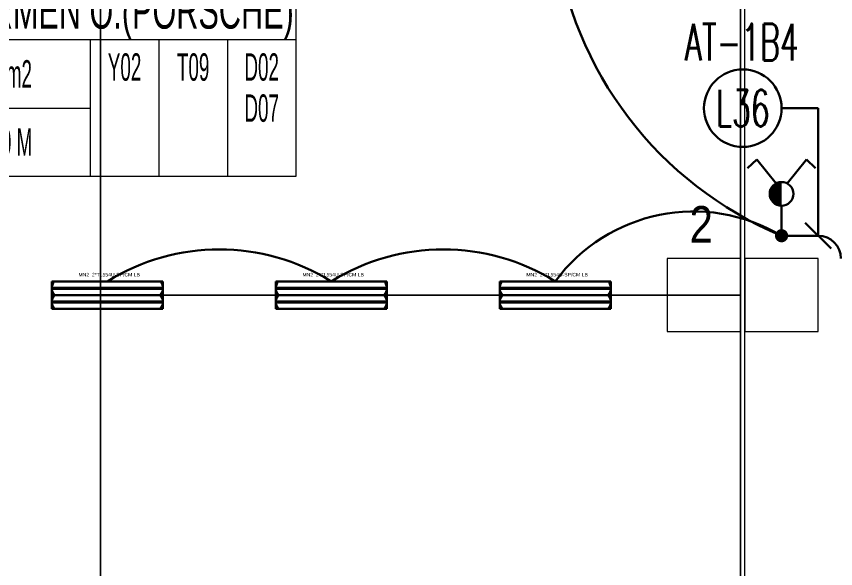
# Model space of a CAD drawing. Header units: metres. Extents: x -13316 to 152404, y -3899 to 30226.
# Drawn here: x 60883 to 61779, y 4061 to 4665 of the extents above; entities that cross this region are included whole.
import ezdxf
from ezdxf.enums import TextEntityAlignment as Align

# ---------------------------------------------------------------- set-up
doc = ezdxf.new("R2010")
doc.units = ezdxf.units.M
doc.header["$LTSCALE"] = 100
doc.header["$MEASUREMENT"] = 0
doc.linetypes.add('HIDDEN', pattern=[0.375, 0.25, -0.125])
doc.layers.get('0').update_dxf_attribs({"color": 9, "lineweight": 9})
for name, color, linetype, lineweight in [('01', 9, 'Continuous', 9), ('06D', 9, 'Continuous', 9), ('21', 9, 'Continuous', 9), ('21_mahal200', 9, 'Continuous', 9), ('E-2x54 W SIVAÜSTÜ FLUORESAN YÜKSEK TAVAN ARMATÜRÜ', 7, 'Continuous', 30), ('E-KABLO', 7, 'Continuous', 30), ('E-KOMÜTATÖR ANAHTAR (ETANŞ)', 7, 'Continuous', 30), ('E-LINYE', 7, 'Continuous', 30)]:
    doc.layers.add(name, color=color, linetype=linetype, lineweight=lineweight)
doc.styles.add('Arial', font='arial.ttf', dxfattribs={"height": 2.5})
doc.styles.add('E-YAZI', font='txttw.shx')
doc.styles.add('MuuM_TEXT-STANDART', font='ARIALN.TTF')

# ---------------------------------------------------------------- blocks, each defined once
blk = doc.blocks.new('2x54 W SIVAÜSTÜ FLUORESAN YÜKSEK TAVAN ARMATÜRÜ')
at = {"layer": 'E-2x54 W SIVAÜSTÜ FLUORESAN YÜKSEK TAVAN ARMATÜRÜ', "color": 4}
for p, q in [((-60.8, 15), (-60.8, -15)), ((-60.8, 15), (60.8, 15)), ((60.8, 15), (60.8, 0)), ((-60, 0), (-15, 0)), ((15, 0), (60, 0)), ((60.8, 0), (60.8, -15)), ((-60.8, -15), (60.8, -15))]:
    blk.add_line(p, q, dxfattribs=at)
at = {"layer": 'E-2x54 W SIVAÜSTÜ FLUORESAN YÜKSEK TAVAN ARMATÜRÜ', "color": 7}
for p, q in [((-60.8, 0), (60.8, 0)), ((-59.27, 8.01), (59.32, 8.01)), ((-59.16, 7.01), (59.44, 7)), ((-59.27, -6.99), (59.32, -6.99)), ((-59.16, -7.99), (59.44, -8))]:
    blk.add_line(p, q, dxfattribs=at)
for centre in [(-59.23, 7.63), (-59.23, 7.33), (59.36, 7.63), (59.36, 7.33), (-59.23, -7.37), (-59.23, -7.67), (59.36, -7.37), (59.36, -7.67)]:
    blk.add_circle(centre, 0.11, dxfattribs=at)
for centre, radius, start, end in [((-48.66, 7.5), 12.14, 141.85995, 218.14005), ((48.66, 7.5), 12.14, 321.85995, 38.14005), ((-59.12, 7.51), 0.515, 106.86737, 266.76121), ((-59.32, 7.49), 0.519, 289.2244, 84.40418), ((59.47, 7.51), 0.515, 106.86737, 266.76121), ((59.27, 7.49), 0.519, 289.2244, 84.40418), ((-48.66, -7.5), 12.14, 141.85995, 218.14005), ((-59.12, -7.49), 0.515, 106.86737, 266.76121), ((-59.32, -7.51), 0.519, 289.2244, 84.40418), ((48.66, -7.5), 12.14, 321.85995, 38.14005), ((59.47, -7.49), 0.515, 106.86737, 266.76121), ((59.27, -7.51), 0.519, 289.2244, 84.40418)]:
    blk.add_arc(centre, radius, start, end, dxfattribs=at)
at = {"layer": 'E-2x54 W SIVAÜSTÜ FLUORESAN YÜKSEK TAVAN ARMATÜRÜ', "color": 7, "style": 'Arial'}
blk.add_text('MN2  2*TL554U-SP/CM LB', height=3.9508, dxfattribs=at).set_placement((-31.61, 20.4))
blk = doc.blocks.new('100_KOMÜTATÖR ANAHTAR (ETANŞ)')
at = {"layer": 'E-KOMÜTATÖR ANAHTAR (ETANŞ)', "color": 4}
for p, q in [((-1.695, 5.222), (-2.326, 4.622)), ((-0.372, 3.563), (-1.695, 5.222)), ((0.372, 3.563), (1.695, 5.222)), ((1.695, 5.222), (2.326, 4.622)), ((0, 2.053), (0, 0))]:
    blk.add_line(p, q, dxfattribs=at)
at = {"layer": 'E-KOMÜTATÖR ANAHTAR (ETANŞ)', "color": 4, "const_width": 0.81}
blk.add_lwpolyline([(0, 3.268, 0.414214), (-0.405, 2.863, 0.414214), (0, 2.458, 0.414214)], format="xyb", dxfattribs=at)
at = {"layer": 'E-KOMÜTATÖR ANAHTAR (ETANŞ)', "color": 4}
blk.add_circle((0, 2.863), 0.81, dxfattribs=at)
blk = doc.blocks.new('p-kolon_80x80')
blk.add_lwpolyline([(-40, -40), (40, -40), (40, 40), (-40, 40)], close=True)
blk = doc.blocks.new('1.bod.mimari.elk')
at = {"layer": '01'}
for p in [(5315, -4590), (5400, -4590)]:
    blk.add_blockref('p-kolon_80x80', p, dxfattribs=at)
blk = doc.blocks.new('p-dilatasyon yeri')
at = {"layer": '06D'}
for points in [[(5355, 80), (5355, 6454.48)], [(5360, 80), (5360, 6452.72)]]:
    blk.add_lwpolyline(points, dxfattribs=at)
blk = doc.blocks.new('p-işyeri')
at = {"color": 0, "const_width": 2}
blk.add_lwpolyline([(200, 0), (200, 700), (-200, 700), (-200, 0)], close=True, dxfattribs=at)
blk = doc.blocks.new('0_roomno2')
blk.add_lwpolyline([(19.375, -10.5), (0, -10.5), (0, 0), (19.375, 0)], close=True)
for points in [[(0, -3), (19.375, -3)], [(8.125, -3), (8.125, -10.5)], [(11.875, -3), (11.875, -10.5)], [(15.625, -3), (15.625, -10.5)], [(0, -6.75), (8.125, -6.75)]]:
    blk.add_lwpolyline(points)
at = {"style": 'MuuM_TEXT-STANDART', "width": 0.6}
blk.add_text('H:', height=1.5, dxfattribs=at).set_placement((0.35, -8.608), align=Align.MIDDLE_LEFT)
at = {"style": 'Arial'}
blk.add_attdef('ODANO', (0, 1.17), '', height=2, dxfattribs=at)
blk.add_attdef('MEKANADI', text='', height=2, dxfattribs=at).set_placement((0.35, -3), align=Align.BOTTOM_LEFT)
at = {"style": 'MuuM_TEXT-STANDART', "width": 0.6}
for tag, p in [('YER01', (10, -4.5)), ('TAVAN01', (13.75, -4.5)), ('DUVAR01', (17.5, -4.5)), ('YER02', (10, -6.75)), ('TAVAN02', (13.75, -6.75)), ('DUVAR02', (17.5, -6.75)), ('YER03', (10, -9)), ('TAVAN03', (13.75, -9)), ('DUVAR03', (17.5, -9))]:
    blk.add_attdef(tag, text='', height=1.5, dxfattribs=at).set_placement(p, align=Align.MIDDLE_CENTER)
for tag, p in [('M2', (0.35, -4.875)), ('TEMIZTAVANYUKSEKLIGI', (1.8, -8.608))]:
    blk.add_attdef(tag, text='', height=1.5, dxfattribs=at).set_placement(p, align=Align.MIDDLE_LEFT)
blk = doc.blocks.new('1.bod.mimari1.elk')
blk.add_blockref('p-dilatasyon yeri', (0, -8630))
at = {"layer": '06D', "color": 89, "linetype": 'HIDDEN', "true_color": 0x2e4d23, "rotation": 90}
for p in [(5355, -4390), (5355, -4790)]:
    blk.add_blockref('p-işyeri', p, dxfattribs=at)
at = {"layer": '21_mahal200'}
ref = blk.add_blockref('0_roomno2', (4481.35, -4250.27), dxfattribs=dict(at, xscale=20, yscale=20, zscale=20))
ref.add_attrib('ODANO', 'B1-43', (4481.35, -4241.63), dxfattribs={"layer": '0', "height": 40, "style": 'Arial'})
ref.add_attrib('MEKANADI', 'FORMEN O.(PORSCHE)', dxfattribs={"layer": '0', "height": 40, "style": 'Arial', "width": 0.6}).set_placement((4488.35, -4310.27), align=Align.BOTTOM_LEFT)
ref.add_attrib('M2', '##### m2', dxfattribs={"layer": '0', "height": 30, "style": 'MuuM_TEXT-STANDART', "width": 0.6}).set_placement((4488.35, -4347.77), align=Align.MIDDLE_LEFT)
ref.add_attrib('TEMIZTAVANYUKSEKLIGI', '2.40 M', dxfattribs={"layer": '0', "height": 30, "style": 'MuuM_TEXT-STANDART', "width": 0.6}).set_placement((4517.35, -4422.43), align=Align.MIDDLE_LEFT)
ref.add_attrib('YER01', 'Y02', dxfattribs={"layer": '0', "height": 30, "style": 'MuuM_TEXT-STANDART', "width": 0.6}).set_placement((4681.35, -4340.27), align=Align.MIDDLE_CENTER)
ref.add_attrib('TAVAN01', 'T09', dxfattribs={"layer": '0', "height": 30, "style": 'MuuM_TEXT-STANDART', "width": 0.6}).set_placement((4756.35, -4340.27), align=Align.MIDDLE_CENTER)
ref.add_attrib('DUVAR01', 'D02', dxfattribs={"layer": '0', "height": 30, "style": 'MuuM_TEXT-STANDART', "width": 0.6}).set_placement((4831.35, -4340.27), align=Align.MIDDLE_CENTER)
ref.add_attrib('DUVAR02', 'D07', dxfattribs={"layer": '0', "height": 30, "style": 'MuuM_TEXT-STANDART', "width": 0.6}).set_placement((4831.35, -4385.27), align=Align.MIDDLE_CENTER)
at = {"layer": '21', "style": 'MuuM_TEXT-STANDART'}
blk.add_text('2', height=40, dxfattribs=at).set_placement((5299.38, -4544.5), align=Align.BOTTOM_LEFT)

msp = doc.modelspace()

# ---------------------------------------------------------------- linework, layer by layer
at = {"layer": 'E-KABLO', "color": 6}
msp.add_line((61720, 4425), (61760, 4425), dxfattribs=at)
at = {"layer": 'E-KABLO', "color": 4, "linetype": 'Continuous', "const_width": 7.2}
msp.add_lwpolyline([(61723.6, 4425, 1), (61716.4, 4425, 1)], format="xyb", close=True, dxfattribs=at)
at = {"layer": 'E-KABLO', "color": 6}
for centre, radius, start, end in [((61877.03, 4801.31), 407.76, 187.21723, 247.34985), ((61623.76, 4263.8), 187.74, 59.16267, 143.67971), ((61760, 4400), 25, 0, 90), ((61105, 4178.12), 231.88, 58.10921, 121.89079), ((61350, 4178.12), 231.88, 58.10921, 121.89079)]:
    msp.add_arc(centre, radius, start, end, dxfattribs=at)
at = {"layer": 'E-LINYE', "color": 7, "linetype": 'Continuous'}
for p, q in [((61720.03, 4564.6), (61760, 4564.6)), ((61760, 4425), (61760, 4564.6)), ((61745.86, 4439.14), (61774.14, 4410.86))]:
    msp.add_line(p, q, dxfattribs=at)
msp.add_circle((61677.59, 4564.6), 42.44, dxfattribs=at)

# ---------------------------------------------------------------- block references
at = {"layer": '06D'}
for name in ['1.bod.mimari.elk', '1.bod.mimari1.elk']:
    msp.add_blockref(name, (56320, 8950), dxfattribs=at)
at = {"layer": 'E-2x54 W SIVAÜSTÜ FLUORESAN YÜKSEK TAVAN ARMATÜRÜ', "color": 6}
for p in [(60982.5, 4360), (61227.5, 4360), (61472.5, 4360)]:
    msp.add_blockref('2x54 W SIVAÜSTÜ FLUORESAN YÜKSEK TAVAN ARMATÜRÜ', p, dxfattribs=at)
at = {"layer": 'E-KOMÜTATÖR ANAHTAR (ETANŞ)', "xscale": 16, "yscale": 16, "zscale": 16}
msp.add_blockref('100_KOMÜTATÖR ANAHTAR (ETANŞ)', (61720, 4425), dxfattribs=at)

# ---------------------------------------------------------------- texts
at = {"layer": 'E-LINYE', "color": 3, "linetype": 'Continuous', "style": 'E-YAZI', "width": 0.6}
for s, p in [('AT-1B4', (61676.52, 4637.03)), ('L36', (61677.59, 4564.6))]:
    msp.add_text(s, height=40, dxfattribs=at).set_placement(p, align=Align.MIDDLE_CENTER)

doc.saveas('drawing.dxf')
